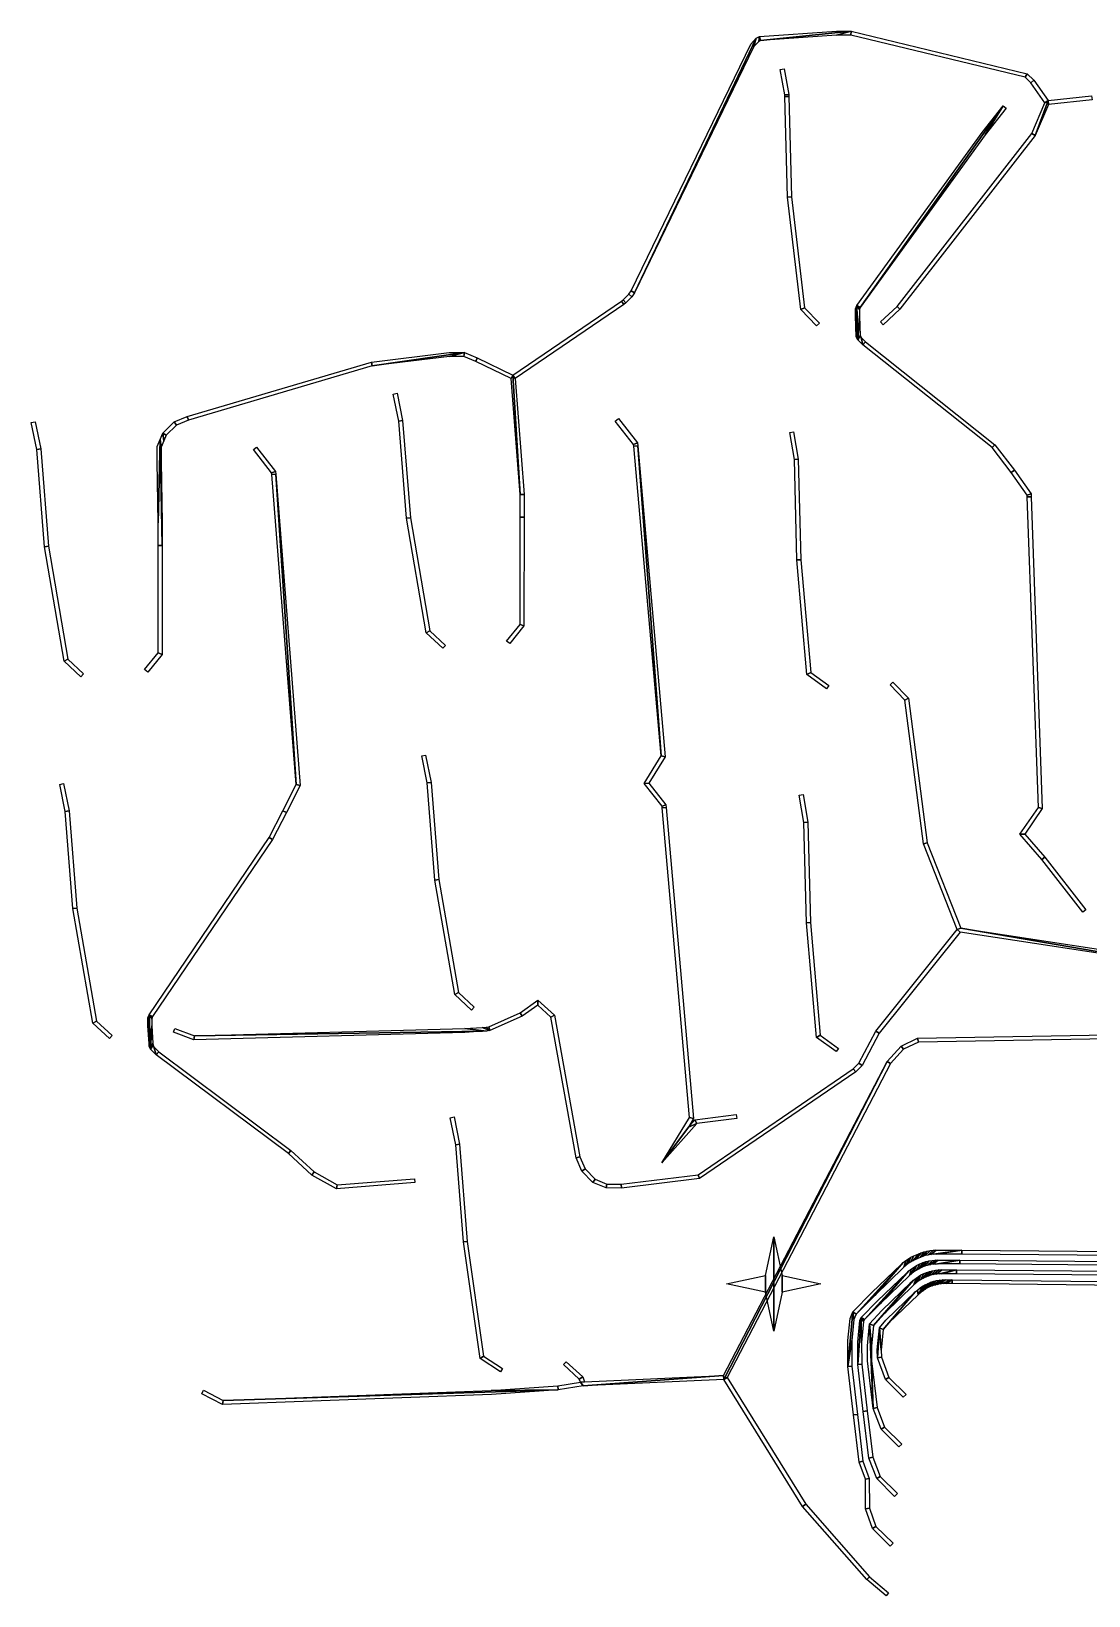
# Model space of a CAD drawing. Extents: x -6.6 to 4.1, y -1.5 to 2.4.
# Drawn here: x -6.586 to -4.465, y -0.958 to 2.181 of the extents above; entities that cross this region are included whole.
import ezdxf

# ---------------------------------------------------------------- set-up
doc = ezdxf.new("R2010")
doc.units = 0
doc.layers.add('_0', color=7, linetype='Continuous')

msp = doc.modelspace()

# ---------------------------------------------------------------- linework, layer by layer
at = {"layer": '_0'}
for points in [[(-5.3763, 1.6564, 0), (-5.3831, 1.6603, 0), (-5.1431, 2.1557, 0), (-5.132, 2.1674, 0)], [(-5.1366, 2.1511, 0), (-5.3763, 1.6564, 0), (-5.132, 2.1674, 0), (-5.1366, 2.1511, 0)], [(-5.1272, 2.1611, 0), (-5.1366, 2.1511, 0), (-5.132, 2.1674, 0), (-5.1257, 2.1708, 0)], [(-5.1235, 2.163, 0), (-5.1272, 2.1611, 0), (-5.1257, 2.1708, 0), (-5.1235, 2.163, 0)], [(-5.1235, 2.163, 0), (-5.1257, 2.1708, 0), (-4.9712, 2.1813, 0), (-4.9416, 2.1813, 0)], [(-4.971, 2.1734, 0), (-5.1235, 2.163, 0), (-4.9416, 2.1813, 0), (-4.971, 2.1734, 0)], [(-4.9425, 2.1734, 0), (-4.971, 2.1734, 0), (-4.9416, 2.1813, 0), (-4.9425, 2.1734, 0)], [(-4.5923, 2.0889, 0), (-4.9425, 2.1734, 0), (-4.9416, 2.1813, 0), (-4.5883, 2.096, 0)], [(-5.0748, 2.0538, 0), (-5.084, 2.1045, 0), (-5.0762, 2.1059, 0), (-5.067, 2.0546, 0)], [(-4.5814, 2.0781, 0), (-4.5923, 2.0889, 0), (-4.5883, 2.096, 0), (-4.5753, 2.0832, 0)], [(-4.5531, 2.0378, 0), (-4.5814, 2.0781, 0), (-4.5753, 2.0832, 0), (-4.5467, 2.0424, 0)], [(-5.0747, 2.0502, 0), (-5.0748, 2.0538, 0), (-5.067, 2.0546, 0), (-5.0668, 2.0504, 0)], [(-5.0694, 1.8485, 0), (-5.0747, 2.0502, 0), (-5.0668, 2.0504, 0), (-5.0616, 1.849, 0)], [(-4.5725, 1.9722, 0), (-4.5793, 1.9762, 0), (-4.5531, 2.0378, 0), (-4.5467, 2.0424, 0)], [(-4.5459, 2.0346, 0), (-4.5725, 1.9722, 0), (-4.5467, 2.0424, 0), (-4.5459, 2.0346, 0)], [(-4.4585, 2.0437, 0), (-4.5459, 2.0346, 0), (-4.5467, 2.0424, 0), (-4.4594, 2.0515, 0)], [(-4.9306, 1.6308, 0), (-4.6791, 1.9781, 0), (-4.637, 2.0318, 0), (-4.9235, 1.6272, 0)], [(-4.637, 2.0318, 0), (-4.6728, 1.9733, 0), (-4.9235, 1.6272, 0), (-4.637, 2.0318, 0)], [(-4.637, 2.0318, 0), (-4.6308, 2.0269, 0), (-4.6728, 1.9733, 0), (-4.637, 2.0318, 0)], [(-4.5725, 1.9722, 0), (-4.8438, 1.6236, 0), (-4.8496, 1.6289, 0), (-4.5793, 1.9762, 0)], [(-5.0428, 1.6227, 0), (-5.0694, 1.8485, 0), (-5.0616, 1.849, 0), (-5.0353, 1.6263, 0)], [(-5.398, 1.633, 0), (-5.6158, 1.4848, 0), (-5.6202, 1.4913, 0), (-5.4027, 1.6394, 0)], [(-5.3935, 1.6365, 0), (-5.398, 1.633, 0), (-5.4027, 1.6394, 0), (-5.3988, 1.6424, 0)], [(-5.3814, 1.6486, 0), (-5.3935, 1.6365, 0), (-5.3988, 1.6424, 0), (-5.3876, 1.6536, 0)], [(-5.3763, 1.6564, 0), (-5.3814, 1.6486, 0), (-5.3876, 1.6536, 0), (-5.3831, 1.6603, 0)], [(-5.0055, 1.5956, 0), (-5.0111, 1.5901, 0), (-5.0428, 1.6227, 0), (-5.0353, 1.6263, 0)], [(-4.9316, 1.5683, 0), (-4.9327, 1.6105, 0), (-4.9327, 1.6242, 0), (-4.9306, 1.6308, 0)], [(-4.9283, 1.5619, 0), (-4.9316, 1.5683, 0), (-4.9306, 1.6308, 0), (-4.9283, 1.5619, 0)], [(-4.9283, 1.5619, 0), (-4.9306, 1.6308, 0), (-4.9248, 1.6229, 0), (-4.9248, 1.6106, 0)], [(-4.9306, 1.6308, 0), (-4.9235, 1.6272, 0), (-4.9248, 1.6229, 0), (-4.9306, 1.6308, 0)], [(-4.9283, 1.5619, 0), (-4.9248, 1.6106, 0), (-4.9237, 1.5703, 0), (-4.9283, 1.5619, 0)], [(-4.8438, 1.6236, 0), (-4.8774, 1.5924, 0), (-4.8828, 1.5982, 0), (-4.8496, 1.6289, 0)], [(-4.9185, 1.5521, 0), (-4.9283, 1.5619, 0), (-4.9237, 1.5703, 0), (-4.9218, 1.5666, 0)], [(-4.9185, 1.5521, 0), (-4.9218, 1.5666, 0), (-4.9132, 1.5579, 0), (-4.9185, 1.5521, 0)], [(-4.6591, 1.3458, 0), (-4.9185, 1.5521, 0), (-4.9132, 1.5579, 0), (-4.6535, 1.3514, 0)], [(-5.9025, 1.5099, 0), (-6.271, 1.4009, 0), (-6.2737, 1.4083, 0), (-5.9041, 1.5176, 0)], [(-5.9025, 1.5099, 0), (-5.9041, 1.5176, 0), (-5.7479, 1.5366, 0), (-5.7173, 1.5364, 0)], [(-5.7474, 1.5287, 0), (-5.9025, 1.5099, 0), (-5.7173, 1.5364, 0), (-5.7474, 1.5287, 0)], [(-5.7189, 1.5285, 0), (-5.7474, 1.5287, 0), (-5.7173, 1.5364, 0), (-5.7189, 1.5285, 0)], [(-5.6949, 1.5186, 0), (-5.7189, 1.5285, 0), (-5.7173, 1.5364, 0), (-5.6917, 1.5258, 0)], [(-5.6236, 1.4842, 0), (-5.6949, 1.5186, 0), (-5.6917, 1.5258, 0), (-5.6202, 1.4913, 0)], [(-5.6055, 1.2517, 0), (-5.6236, 1.4842, 0), (-5.6202, 1.4913, 0), (-5.6055, 1.2517, 0)], [(-5.6158, 1.4848, 0), (-5.5976, 1.252, 0), (-5.6055, 1.2517, 0), (-5.6202, 1.4913, 0)], [(-5.8492, 1.3991, 0), (-5.8603, 1.4533, 0), (-5.8525, 1.4549, 0), (-5.8414, 1.4002, 0)], [(-6.5753, 1.342, 0), (-6.5864, 1.3962, 0), (-6.5786, 1.3977, 0), (-6.5675, 1.3431, 0)], [(-6.2954, 1.3908, 0), (-6.3157, 1.3705, 0), (-6.3223, 1.375, 0), (-6.2999, 1.3975, 0)], [(-6.271, 1.4009, 0), (-6.2954, 1.3908, 0), (-6.2999, 1.3975, 0), (-6.2737, 1.4083, 0)], [(-5.8338, 1.2042), (-5.8492, 1.3991, 0), (-5.8414, 1.4002, 0), (-5.826, 1.2052)], [(-5.4148, 1.3992, 0), (-5.4086, 1.404, 0), (-5.3704, 1.3553, 0), (-5.3781, 1.3523, 0)], [(-6.3316, 1.1946), (-6.3338, 1.318, 0), (-6.3336, 1.3484, 0), (-6.3278, 1.3623, 0)], [(-6.3237, 1.1492), (-6.3316, 1.1492), (-6.3316, 1.1946), (-6.3278, 1.3623, 0)], [(-6.3206, 1.3592, 0), (-6.3257, 1.3468, 0), (-6.3278, 1.3623, 0), (-6.3223, 1.375, 0)], [(-6.3257, 1.3468, 0), (-6.3259, 1.3181, 0), (-6.3278, 1.3623, 0), (-6.3257, 1.3468, 0)], [(-6.3259, 1.3181, 0), (-6.3237, 1.1947), (-6.3237, 1.1492), (-6.3278, 1.3623, 0)], [(-6.3157, 1.3705, 0), (-6.3206, 1.3592, 0), (-6.3223, 1.375, 0), (-6.3157, 1.3705, 0)], [(-5.3704, 1.3553, 0), (-5.3699, 1.3496, 0), (-5.3778, 1.3489, 0), (-5.3781, 1.3523, 0)], [(-5.0556, 1.3218, 0), (-5.0649, 1.3764, 0), (-5.0571, 1.3778, 0), (-5.0478, 1.3226, 0)], [(-4.6205, 1.2958, 0), (-4.6591, 1.3458, 0), (-4.6535, 1.3514, 0), (-4.6141, 1.3005, 0)], [(-6.5599, 1.147), (-6.5753, 1.342, 0), (-6.5675, 1.3431, 0), (-6.5521, 1.148)], [(-6.1042, 1.2952, 0), (-6.1409, 1.342, 0), (-6.1347, 1.3469, 0), (-6.0965, 1.2982, 0)], [(-5.3699, 1.3496, 0), (-5.3229, 0.7275), (-5.3778, 1.3489, 0), (-5.3699, 1.3496, 0)], [(-5.3699, 1.3496, 0), (-5.3148, 0.7256), (-5.3229, 0.7275), (-5.3699, 1.3496, 0)], [(-5.0504, 1.1204), (-5.0556, 1.3218, 0), (-5.0478, 1.3226, 0), (-5.0425, 1.1209)], [(-6.1039, 1.2918, 0), (-6.1042, 1.2952, 0), (-6.0965, 1.2982, 0), (-6.096, 1.2924, 0)], [(-6.0549, 0.6696), (-6.1039, 1.2918, 0), (-6.096, 1.2924, 0), (-6.0549, 0.6696)], [(-6.0549, 0.6696), (-6.096, 1.2924, 0), (-6.0469, 0.668), (-6.0549, 0.6696)], [(-4.6205, 1.2958, 0), (-4.6141, 1.3005, 0), (-4.5807, 1.253, 0), (-4.5885, 1.2504, 0)], [(-5.5976, 1.252, 0), (-5.5976, 1.2063), (-5.6055, 1.2063), (-5.6055, 1.2517, 0)], [(-4.5807, 1.253, 0), (-4.5805, 1.2472, 0), (-4.5884, 1.2469, 0), (-4.5885, 1.2504, 0)], [(-4.5805, 1.2472, 0), (-4.5583, 0.6213), (-4.5662, 0.6236), (-4.5884, 1.2469, 0)], [(-5.794, 0.9742), (-5.8338, 1.2042), (-5.826, 1.2052), (-5.7867, 0.9782)], [(-5.5976, 1.2063), (-5.598, 0.9881), (-5.6059, 0.9909), (-5.6055, 1.2063)], [(-6.5201, 0.917), (-6.5599, 1.147), (-6.5521, 1.148), (-6.5128, 0.921)], [(-6.3237, 1.1492), (-6.3241, 0.9309), (-6.332, 0.9337), (-6.3316, 1.1492)], [(-5.0304, 0.8905), (-5.0504, 1.1204), (-5.0425, 1.1209), (-5.0229, 0.8947)], [(-5.7553, 0.949), (-5.7607, 0.9433), (-5.794, 0.9742), (-5.7867, 0.9782)], [(-5.598, 0.9881), (-5.6267, 0.9526), (-5.6329, 0.9576), (-5.6059, 0.9909)], [(-6.4814, 0.8919), (-6.4868, 0.8861), (-6.5201, 0.917), (-6.5128, 0.921)], [(-6.3241, 0.9309), (-6.3528, 0.8955), (-6.359, 0.9005), (-6.332, 0.9337)], [(-4.9865, 0.8684), (-4.9911, 0.862), (-5.0304, 0.8905), (-5.0229, 0.8947)], [(-4.8339, 0.8392), (-4.8637, 0.87), (-4.858, 0.8754), (-4.8264, 0.8428)], [(-4.7969, 0.5505), (-4.8339, 0.8392), (-4.8264, 0.8428), (-4.7892, 0.5525)], [(-5.792, 0.673), (-5.8031, 0.7272), (-5.7954, 0.7288), (-5.7842, 0.6741)], [(-5.3148, 0.7256), (-5.3473, 0.6727), (-5.3569, 0.6721), (-5.3229, 0.7275)], [(-6.5181, 0.6159), (-6.5292, 0.6701), (-6.5215, 0.6716), (-6.5103, 0.617)], [(-6.0817, 0.617), (-6.0549, 0.6696), (-6.0469, 0.668), (-6.0747, 0.6135)], [(-5.7767, 0.4781), (-5.792, 0.673), (-5.7842, 0.6741), (-5.7688, 0.4791)], [(-5.3473, 0.6727), (-5.3133, 0.6292), (-5.3209, 0.6262), (-5.3569, 0.6721)], [(-5.3133, 0.6292), (-5.3128, 0.6235), (-5.3206, 0.6228), (-5.3209, 0.6262)], [(-5.0366, 0.5937), (-5.0458, 0.6483), (-5.0381, 0.6497), (-5.0287, 0.5945)], [(-6.5028, 0.4209), (-6.5181, 0.6159), (-6.5103, 0.617), (-6.495, 0.4219)], [(-6.109, 0.5637), (-6.0817, 0.617), (-6.0747, 0.6135), (-6.1022, 0.5597)], [(-5.3128, 0.6235), (-5.2577, -0.0005), (-5.2658, 0.0014), (-5.3206, 0.6228)], [(-4.5583, 0.6213), (-4.5932, 0.5704), (-4.6032, 0.5698), (-4.5662, 0.6236)], [(-5.0313, 0.3923), (-5.0366, 0.5937), (-5.0287, 0.5945), (-5.0235, 0.3928)], [(-4.5932, 0.5704), (-4.5531, 0.5243), (-4.5592, 0.5193), (-4.6032, 0.5698)], [(-6.3499, 0.2077), (-6.109, 0.5637), (-6.1022, 0.5597), (-6.3429, 0.2039)], [(-4.7292, 0.3785), (-4.7969, 0.5505), (-4.7892, 0.5525), (-4.7218, 0.3814)], [(-4.5531, 0.5243), (-4.471, 0.4181), (-4.4772, 0.4133), (-4.5592, 0.5193)], [(-5.7368, 0.2481), (-5.7767, 0.4781), (-5.7688, 0.4791), (-5.7295, 0.2521)], [(-6.4629, 0.1909), (-6.5028, 0.4209), (-6.495, 0.4219), (-6.4556, 0.1949)], [(-5.0113, 0.1624), (-5.0313, 0.3923), (-5.0235, 0.3928), (-5.0038, 0.1666)], [(-4.723, 0.3736), (-4.8856, 0.1706), (-4.8922, 0.175), (-4.7292, 0.3785)], [(-4.2846, 0.3065), (-4.723, 0.3736), (-4.7292, 0.3785), (-4.7218, 0.3814)], [(-4.2804, 0.3063), (-4.2846, 0.3065), (-4.7218, 0.3814), (-4.2838, 0.3143)], [(-5.6982, 0.223), (-5.7035, 0.2172), (-5.7368, 0.2481), (-5.7295, 0.2521)], [(-5.5705, 0.227), (-5.6019, 0.2047), (-5.6058, 0.2115), (-5.5699, 0.2371)], [(-5.5444, 0.2028), (-5.5705, 0.227), (-5.5699, 0.2371), (-5.5371, 0.2067)], [(-6.4243, 0.1658), (-6.4296, 0.16), (-6.4629, 0.1909), (-6.4556, 0.1949)], [(-6.3502, 0.1499), (-6.3527, 0.1855), (-6.3525, 0.2013), (-6.3499, 0.2077)], [(-6.3472, 0.1388), (-6.3496, 0.1443), (-6.3502, 0.1499), (-6.3499, 0.2077)], [(-6.3472, 0.1388), (-6.3499, 0.2077), (-6.3446, 0.1997), (-6.3449, 0.1857)], [(-6.3499, 0.2077), (-6.3429, 0.2039), (-6.3446, 0.1997), (-6.3499, 0.2077)], [(-5.6019, 0.2047), (-5.6667, 0.176), (-5.6688, 0.1836), (-5.6058, 0.2115)], [(-5.4933, -0.0797), (-5.5444, 0.2028), (-5.5371, 0.2067), (-5.4857, -0.0775)], [(-6.3472, 0.1388), (-6.3449, 0.1857), (-6.3424, 0.1506), (-6.3472, 0.1388)], [(-6.2604, 0.1577), (-6.3013, 0.1726), (-6.2986, 0.18), (-6.2592, 0.1657)], [(-5.6814, 0.1745), (-5.7165, 0.1721), (-6.2604, 0.1577), (-6.2592, 0.1657)], [(-5.6731, 0.1751), (-5.6814, 0.1745), (-6.2592, 0.1657), (-5.7169, 0.1799)], [(-5.6667, 0.176), (-5.6731, 0.1751), (-5.7169, 0.1799), (-5.682, 0.1824)], [(-5.6667, 0.176), (-5.682, 0.1824), (-5.6739, 0.1829), (-5.6667, 0.176)], [(-5.6667, 0.176), (-5.6739, 0.1829), (-5.6688, 0.1836), (-5.6667, 0.176)], [(-4.9674, 0.1403), (-4.972, 0.1339), (-5.0113, 0.1624), (-5.0038, 0.1666)], [(-4.8856, 0.1706), (-4.9199, 0.1061), (-4.9263, 0.1108), (-4.8922, 0.175)], [(-4.8069, 0.1526), (-4.8367, 0.1386), (-4.8415, 0.145), (-4.8087, 0.1605)], [(-4.234, 0.1627), (-4.8069, 0.1526), (-4.8087, 0.1605), (-4.2341, 0.1706)], [(-6.3472, 0.1388), (-6.3424, 0.1506), (-6.3419, 0.1464), (-6.3472, 0.1388)], [(-6.336, 0.1273), (-6.3472, 0.1388), (-6.3419, 0.1464), (-6.3405, 0.1433)], [(-6.336, 0.1273), (-6.3405, 0.1433), (-6.3308, 0.1333), (-6.336, 0.1273)], [(-6.0706, -0.0707), (-6.336, 0.1273), (-6.3308, 0.1333), (-6.0656, -0.0646)], [(-4.8367, 0.1386), (-4.8628, 0.1096), (-4.8693, 0.1142), (-4.8415, 0.145)], [(-4.9324, 0.0935), (-5.2458, -0.121), (-5.2487, -0.1134), (-4.9375, 0.0995)], [(-5.1973, -0.5244, 0), (-5.1976, -0.5165, 0), (-4.8693, 0.1142), (-5.1973, -0.5244, 0)], [(-4.8628, 0.1096), (-5.1907, -0.5202, 0), (-5.1973, -0.5244, 0), (-4.8693, 0.1142)], [(-4.9199, 0.1061), (-4.9324, 0.0935), (-4.9375, 0.0995), (-4.9263, 0.1108)], [(-5.7349, -0.0531), (-5.746, 0.0011), (-5.7383, 0.0027), (-5.7271, -0.052)], [(-5.2577, -0.0005), (-5.2682, -0.0177), (-5.3217, -0.0897), (-5.2658, 0.0014)], [(-5.2555, -0.0034), (-5.1723, 0.0074), (-5.1713, -0.0004), (-5.2516, -0.0108)], [(-5.2682, -0.0177), (-5.2516, -0.0108), (-5.3217, -0.0897), (-5.2682, -0.0177)], [(-5.2682, -0.0177), (-5.2555, -0.0034), (-5.2516, -0.0108), (-5.2682, -0.0177)], [(-5.7195, -0.2479), (-5.7349, -0.0531), (-5.7271, -0.052), (-5.7117, -0.2471)], [(-6.0234, -0.1141), (-6.0706, -0.0707), (-6.0656, -0.0646), (-6.0187, -0.1076)], [(-5.4823, -0.1062), (-5.4933, -0.0797), (-5.4857, -0.0775), (-5.4756, -0.1017)], [(-5.9744, -0.1415), (-6.0234, -0.1141), (-6.0187, -0.1076), (-5.9726, -0.1335)], [(-5.8178, -0.1213), (-5.8172, -0.1292), (-5.9744, -0.1415), (-5.9726, -0.1335)], [(-5.4599, -0.1286), (-5.4823, -0.1062), (-5.4756, -0.1017), (-5.4554, -0.122)], [(-5.4332, -0.1399), (-5.4599, -0.1286), (-5.4554, -0.122), (-5.4316, -0.132)], [(-5.2458, -0.121), (-5.4027, -0.1401), (-5.4031, -0.1322), (-5.2487, -0.1134)], [(-5.4027, -0.1401), (-5.4332, -0.1399), (-5.4316, -0.132), (-5.4031, -0.1322)], [(-5.6862, -0.4824, 0), (-5.7195, -0.2479), (-5.7117, -0.2471), (-5.6789, -0.4777, 0)], [(-5.0971, -0.2379), (-5.0971, -0.4269), (-5.1138, -0.3491), (-5.1138, -0.3157)], [(-5.0971, -0.2379), (-5.0804, -0.3157), (-5.0804, -0.3491), (-5.0971, -0.4269)], [(-4.832, -0.2954), (-4.8359, -0.2989), (-4.8318, -0.2852), (-4.8266, -0.2818)], [(-4.8272, -0.2916), (-4.832, -0.2954), (-4.8266, -0.2818), (-4.8218, -0.2789)], [(-4.8225, -0.2885), (-4.8272, -0.2916), (-4.8218, -0.2789), (-4.8158, -0.276)], [(-4.818, -0.2859), (-4.8225, -0.2885), (-4.8158, -0.276), (-4.8061, -0.272)], [(-4.8125, -0.2832), (-4.818, -0.2859), (-4.8061, -0.272), (-4.801, -0.27)], [(-4.8031, -0.2793), (-4.8125, -0.2832), (-4.801, -0.27), (-4.795, -0.268)], [(-4.7983, -0.2774), (-4.8031, -0.2793), (-4.795, -0.268), (-4.7894, -0.2666)], [(-4.7929, -0.2756), (-4.7983, -0.2774), (-4.7894, -0.2666), (-4.7828, -0.2656)], [(-4.7878, -0.2744), (-4.7929, -0.2756), (-4.7828, -0.2656), (-4.7767, -0.265)], [(-4.7818, -0.2734), (-4.7878, -0.2744), (-4.7767, -0.265), (-4.7712, -0.2648)], [(-4.7762, -0.2729), (-4.7818, -0.2734), (-4.7712, -0.2648), (-4.7196, -0.2648)], [(-4.771, -0.2727), (-4.7762, -0.2729), (-4.7196, -0.2648), (-4.771, -0.2727)], [(-4.7197, -0.2727), (-4.771, -0.2727), (-4.7196, -0.2648), (-4.7197, -0.2727)], [(-3.5621, -0.2828), (-4.7197, -0.2727), (-4.7196, -0.2648), (-3.562, -0.2749)], [(-4.9315, -0.3929), (-4.9381, -0.3884), (-4.9, -0.3499), (-4.8413, -0.2932)], [(-4.8944, -0.3555), (-4.9315, -0.3929), (-4.8413, -0.2932), (-4.8371, -0.2894)], [(-4.9149, -0.4041), (-4.9214, -0.3995), (-4.8888, -0.3666), (-4.8301, -0.3099)], [(-4.8833, -0.3722), (-4.9149, -0.4041), (-4.8301, -0.3099), (-4.8259, -0.3061)], [(-4.8359, -0.2989), (-4.8944, -0.3555), (-4.8371, -0.2894), (-4.8318, -0.2852)], [(-4.8247, -0.3156), (-4.8833, -0.3722), (-4.8259, -0.3061), (-4.8206, -0.3019)], [(-4.8208, -0.3121), (-4.8247, -0.3156), (-4.8206, -0.3019), (-4.8155, -0.2985)], [(-4.816, -0.3083), (-4.8208, -0.3121), (-4.8155, -0.2985), (-4.8106, -0.2956)], [(-4.8113, -0.3052), (-4.816, -0.3083), (-4.8106, -0.2956), (-4.8038, -0.2924)], [(-4.8069, -0.3026), (-4.8113, -0.3052), (-4.8038, -0.2924), (-4.7971, -0.2896)], [(-4.8023, -0.3241), (-4.807, -0.3272), (-4.8016, -0.3145), (-4.7956, -0.3116)], [(-4.8006, -0.2996), (-4.8069, -0.3026), (-4.7971, -0.2896), (-4.7911, -0.2877)], [(-4.7979, -0.3215), (-4.8023, -0.3241), (-4.7956, -0.3116), (-4.79, -0.3093)], [(-4.7944, -0.297), (-4.8006, -0.2996), (-4.7911, -0.2877), (-4.7855, -0.2863)], [(-4.7924, -0.3188), (-4.7979, -0.3215), (-4.79, -0.3093), (-4.784, -0.3074)], [(-4.7889, -0.2953), (-4.7944, -0.297), (-4.7855, -0.2863), (-4.7788, -0.2852)], [(-4.7873, -0.3167), (-4.7924, -0.3188), (-4.784, -0.3074), (-4.7784, -0.306)], [(-4.7839, -0.294), (-4.7889, -0.2953), (-4.7788, -0.2852), (-4.7728, -0.2847)], [(-4.7818, -0.315), (-4.7873, -0.3167), (-4.7784, -0.306), (-4.7717, -0.3049)], [(-4.7779, -0.2931), (-4.7839, -0.294), (-4.7728, -0.2847), (-4.7673, -0.2845)], [(-4.7768, -0.3137), (-4.7818, -0.315), (-4.7717, -0.3049), (-4.7657, -0.3044)], [(-4.7723, -0.2926), (-4.7779, -0.2931), (-4.7673, -0.2845), (-4.7235, -0.2845)], [(-4.7707, -0.3127), (-4.7768, -0.3137), (-4.7657, -0.3044), (-4.7601, -0.3042)], [(-4.7671, -0.2924), (-4.7723, -0.2926), (-4.7235, -0.2845), (-4.7671, -0.2924)], [(-4.7652, -0.3123), (-4.7707, -0.3127), (-4.7601, -0.3042), (-4.7307, -0.3042)], [(-4.7236, -0.2924), (-4.7671, -0.2924), (-4.7235, -0.2845), (-4.7236, -0.2924)], [(-4.76, -0.3121), (-4.7652, -0.3123), (-4.7307, -0.3042), (-4.76, -0.3121)], [(-4.7307, -0.3121), (-4.76, -0.3121), (-4.7307, -0.3042), (-4.7307, -0.3121)], [(-3.5731, -0.3222), (-4.7307, -0.3121), (-4.7307, -0.3042), (-3.5731, -0.3143)], [(-3.5692, -0.3025), (-4.7236, -0.2924), (-4.7235, -0.2845), (-3.5692, -0.2946)], [(-5.1138, -0.3491), (-5.1916, -0.3324), (-5.1138, -0.3157), (-5.1138, -0.3491)], [(-5.0804, -0.3157), (-5.0026, -0.3324), (-5.0804, -0.3491), (-5.0804, -0.3157)], [(-4.897, -0.4156), (-4.9046, -0.4122), (-4.8799, -0.3855), (-4.8211, -0.3288)], [(-4.8743, -0.3911), (-4.897, -0.4156), (-4.8211, -0.3288), (-4.8169, -0.325)], [(-4.8157, -0.3345), (-4.8743, -0.3911), (-4.8169, -0.325), (-4.8116, -0.3208)], [(-4.813, -0.3485), (-4.8088, -0.3447), (-4.8076, -0.3542), (-4.8661, -0.4107)], [(-4.8119, -0.331), (-4.8157, -0.3345), (-4.8116, -0.3208), (-4.8065, -0.3174)], [(-4.807, -0.3272), (-4.8119, -0.331), (-4.8065, -0.3174), (-4.8016, -0.3145)], [(-4.8088, -0.3447), (-4.8035, -0.3405), (-4.7983, -0.3371), (-4.8076, -0.3542)], [(-4.7983, -0.3371), (-4.7935, -0.3342), (-4.8037, -0.3507), (-4.8076, -0.3542)], [(-4.7935, -0.3342), (-4.7875, -0.3313), (-4.7989, -0.3469), (-4.8037, -0.3507)], [(-4.7875, -0.3313), (-4.7818, -0.329), (-4.7942, -0.3438), (-4.7989, -0.3469)], [(-4.7818, -0.329), (-4.7758, -0.3271), (-4.7897, -0.3411), (-4.7942, -0.3438)], [(-4.7758, -0.3271), (-4.7702, -0.3257), (-4.7843, -0.3385), (-4.7897, -0.3411)], [(-4.7702, -0.3257), (-4.7636, -0.3246), (-4.7791, -0.3364), (-4.7843, -0.3385)], [(-4.7636, -0.3246), (-4.7575, -0.3241), (-4.7737, -0.3347), (-4.7791, -0.3364)], [(-4.7575, -0.3241), (-4.752, -0.3239), (-4.7686, -0.3334), (-4.7737, -0.3347)], [(-4.752, -0.3239), (-4.7388, -0.3239), (-4.7626, -0.3324), (-4.7686, -0.3334)], [(-4.7388, -0.3239), (-4.757, -0.3319), (-4.7626, -0.3324), (-4.7388, -0.3239)], [(-4.7388, -0.3239), (-4.7518, -0.3318), (-4.757, -0.3319), (-4.7388, -0.3239)], [(-4.7388, -0.3239), (-4.7389, -0.3318), (-4.7518, -0.3318), (-4.7388, -0.3239)], [(-4.7388, -0.3239), (-3.2522, -0.3412), (-3.2546, -0.349), (-4.7389, -0.3318)], [(-4.8849, -0.4204), (-4.8718, -0.4053), (-4.813, -0.3485), (-4.8773, -0.4237)], [(-4.813, -0.3485), (-4.8661, -0.4107), (-4.8773, -0.4237), (-4.813, -0.3485)], [(-4.9363, -0.4039), (-4.9404, -0.4461), (-4.9482, -0.4981, 0), (-4.9381, -0.3884)], [(-4.9482, -0.4981, 0), (-4.9482, -0.4457), (-4.944, -0.4019), (-4.9381, -0.3884)], [(-4.9315, -0.3929), (-4.9363, -0.4039), (-4.9381, -0.3884), (-4.9315, -0.3929)], [(-4.9207, -0.45), (-4.9206, -0.4937, 0), (-4.9285, -0.4942, 0), (-4.9214, -0.3995)], [(-4.9285, -0.4942, 0), (-4.9285, -0.4496), (-4.9243, -0.4057), (-4.9214, -0.3995)], [(-4.9149, -0.4041), (-4.9166, -0.4078), (-4.9214, -0.3995), (-4.9149, -0.4041)], [(-4.9166, -0.4078), (-4.9207, -0.45), (-4.9214, -0.3995), (-4.9166, -0.4078)], [(-4.8974, -0.5825, 0), (-4.9088, -0.487, 0), (-4.9089, -0.4568), (-4.9046, -0.4122)], [(-4.897, -0.4156), (-4.901, -0.4571), (-4.9046, -0.4122), (-4.897, -0.4156)], [(-4.901, -0.4571), (-4.9009, -0.4866, 0), (-4.9046, -0.4122), (-4.901, -0.4571)], [(-4.9009, -0.4866, 0), (-4.8974, -0.5825, 0), (-4.9046, -0.4122), (-4.9009, -0.4866, 0)], [(-4.889, -0.4808, 0), (-4.8892, -0.4649), (-4.8849, -0.4204), (-4.889, -0.4808, 0)], [(-4.889, -0.4808, 0), (-4.8849, -0.4204), (-4.8813, -0.4653), (-4.8811, -0.4793, 0)], [(-4.8849, -0.4204), (-4.8773, -0.4237), (-4.8813, -0.4653), (-4.8849, -0.4204)], [(-4.9404, -0.4461), (-4.9403, -0.4976, 0), (-4.9482, -0.4981, 0), (-4.9404, -0.4461)], [(-5.6411, -0.5022, 0), (-5.6454, -0.5088, 0), (-5.6862, -0.4824, 0), (-5.6789, -0.4777, 0)], [(-5.487, -0.5236, 0), (-5.5186, -0.4942, 0), (-5.5132, -0.4885, 0), (-5.4802, -0.5191, 0)], [(-4.9403, -0.4976, 0), (-4.9292, -0.5945, 0), (-4.937, -0.5954, 0), (-4.9482, -0.4981, 0)], [(-4.9206, -0.4937, 0), (-4.9095, -0.5874, 0), (-4.9173, -0.5883, 0), (-4.9285, -0.4942, 0)], [(-4.9009, -0.4866, 0), (-4.8897, -0.5807, 0), (-4.8974, -0.5825, 0), (-4.9009, -0.4866, 0)], [(-4.8729, -0.5245, 0), (-4.889, -0.4808, 0), (-4.8811, -0.4793, 0), (-4.8661, -0.5202, 0)], [(-5.4793, -0.5368, 0), (-5.5295, -0.545, 0), (-5.5304, -0.5371, 0), (-5.4849, -0.5297, 0)], [(-5.4849, -0.5297, 0), (-5.487, -0.5236, 0), (-5.4802, -0.5191, 0), (-5.4769, -0.5288, 0)], [(-5.4793, -0.5368, 0), (-5.4849, -0.5297, 0), (-5.4769, -0.5288, 0), (-5.1976, -0.5165, 0)], [(-5.1973, -0.5244, 0), (-5.4793, -0.5368, 0), (-5.1976, -0.5165, 0), (-5.1973, -0.5244, 0)], [(-5.1907, -0.5202, 0), (-5.0329, -0.7745, 0), (-5.0393, -0.7792, 0), (-5.1973, -0.5244, 0)], [(-4.8316, -0.554, 0), (-4.8371, -0.5597, 0), (-4.8729, -0.5245, 0), (-4.8661, -0.5202, 0)], [(-6.203, -0.5742, 0), (-6.2444, -0.5529, 0), (-6.2408, -0.5459, 0), (-6.2012, -0.5663, 0)], [(-5.5295, -0.545, 0), (-5.6633, -0.5543, 0), (-6.203, -0.5742, 0), (-6.2012, -0.5663, 0)], [(-5.5295, -0.545, 0), (-6.2012, -0.5663, 0), (-5.6637, -0.5465, 0), (-5.5295, -0.545, 0)], [(-5.5295, -0.545, 0), (-5.6637, -0.5465, 0), (-5.5304, -0.5371, 0), (-5.5295, -0.545, 0)], [(-4.9292, -0.5945, 0), (-4.9181, -0.6884, 0), (-4.9258, -0.6903, 0), (-4.937, -0.5954, 0)], [(-4.9095, -0.5874, 0), (-4.8984, -0.6803, 0), (-4.9061, -0.6822, 0), (-4.9173, -0.5883, 0)], [(-4.8897, -0.5807, 0), (-4.8748, -0.6198, 0), (-4.8816, -0.6242, 0), (-4.8974, -0.5825, 0)], [(-4.8748, -0.6198, 0), (-4.8403, -0.6537, 0), (-4.8458, -0.6593, 0), (-4.8816, -0.6242, 0)], [(-4.9181, -0.6884, 0), (-4.9053, -0.723, 0), (-4.9131, -0.7244, 0), (-4.9258, -0.6903, 0)], [(-4.8984, -0.6803, 0), (-4.8837, -0.7186, 0), (-4.8904, -0.723, 0), (-4.9061, -0.6822, 0)], [(-4.8837, -0.7186, 0), (-4.849, -0.7533, 0), (-4.8546, -0.7589, 0), (-4.8904, -0.723, 0)], [(-4.9053, -0.723, 0), (-4.9052, -0.7825, 0), (-4.9131, -0.7839, 0), (-4.9131, -0.7244, 0)], [(-5.0329, -0.7745, 0), (-4.9048, -0.9202, 0), (-4.9103, -0.9258, 0), (-5.0393, -0.7792, 0)], [(-4.9052, -0.7825, 0), (-4.8922, -0.819, 0), (-4.899, -0.8234, 0), (-4.9131, -0.7839, 0)], [(-4.8922, -0.819, 0), (-4.8577, -0.8529, 0), (-4.8632, -0.8585, 0), (-4.899, -0.8234, 0)], [(-4.9048, -0.9202, 0), (-4.8665, -0.9521, 0), (-4.8715, -0.9581, 0), (-4.9103, -0.9258, 0)]]:
    msp.add_3dface(points, dxfattribs=at)

doc.saveas('drawing.dxf')
